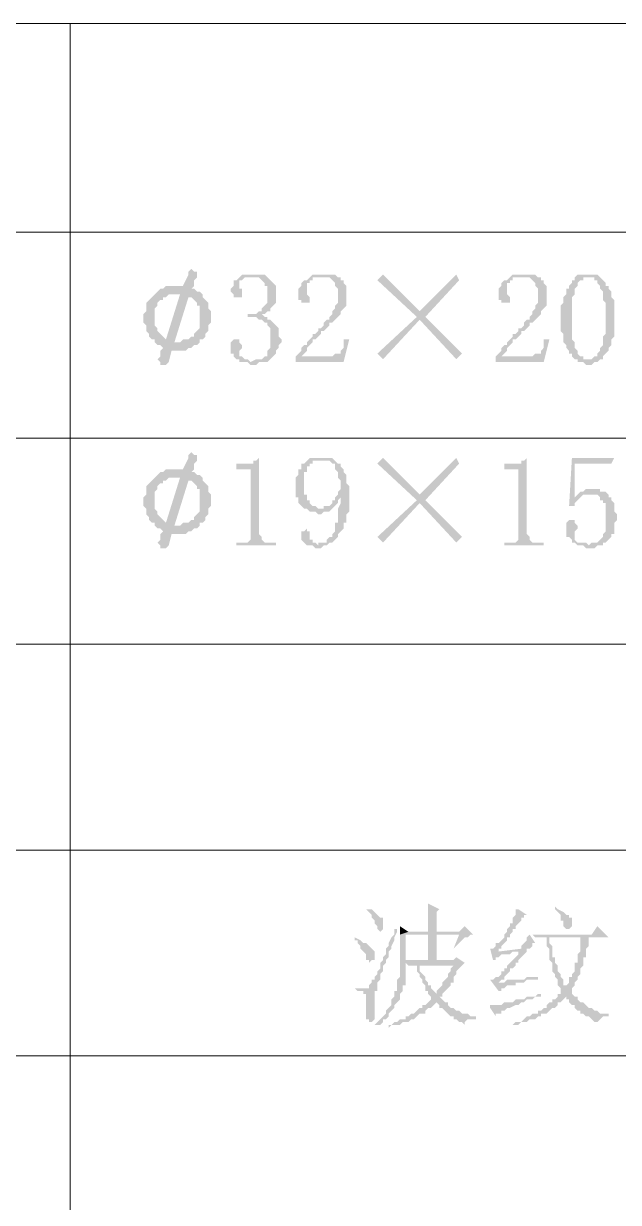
# Model space of a CAD drawing. Header units: millimetres. Extents: x 6 to 291, y 3 to 207.
# Drawn here: x 255.42 to 264.35, y 32.34 to 50.04 of the extents above; entities that cross this region are included whole.
import ezdxf

# ---------------------------------------------------------------- set-up
doc = ezdxf.new("R2010")
doc.units = ezdxf.units.MM

msp = doc.modelspace()

# ---------------------------------------------------------------- hatches: boundary and pattern name
h = msp.add_hatch(color=7)
h.dxf.hatch_style = 2
h.paths.add_polyline_path([(257.936944, 46.355), (257.89461, 46.312667), (257.89461, 46.270333), (257.809944, 46.101), (257.555944, 46.101), (257.51361, 46.058667), (257.471277, 46.058667), (257.428944, 46.016333), (257.38661, 45.974), (257.344277, 45.931667), (257.301944, 45.889333), (257.25961, 45.847), (257.25961, 45.72), (257.217277, 45.677667), (257.217277, 45.550667), (257.25961, 45.508333), (257.25961, 45.423667), (257.301944, 45.381333), (257.301944, 45.339), (257.344277, 45.296667), (257.555944, 45.296667), (257.51361, 45.339), (257.471277, 45.381333), (257.428944, 45.423667), (257.428944, 45.466), (257.38661, 45.508333), (257.38661, 45.635333), (257.38661, 45.762333), (257.428944, 45.804667), (257.428944, 45.847), (257.471277, 45.889333), (257.51361, 45.889333), (257.51361, 45.931667), (257.555944, 45.931667), (257.598277, 45.974), (257.725277, 45.974), (258.063944, 46.016333), (258.02161, 46.016333), (257.979277, 46.058667), (257.936944, 46.058667), (257.979277, 46.101), (257.979277, 46.185667), (258.02161, 46.228), (258.02161, 46.270333), (258.02161, 46.312667), (257.979277, 46.312667)])
h = msp.add_hatch(color=7)
h.dxf.hatch_style = 2
h.paths.add_polyline_path([(258.698944, 46.270333), (258.65661, 46.228), (258.614277, 46.185667), (258.571944, 46.185667), (258.571944, 46.101), (258.52961, 46.058667), (258.52961, 46.016333), (258.571944, 45.974), (258.571944, 45.931667), (258.698944, 45.931667), (258.698944, 46.016333), (258.698944, 46.058667), (258.65661, 46.058667), (258.65661, 46.143333), (258.65661, 46.185667), (258.698944, 46.185667), (258.741277, 46.228), (258.825944, 46.228)])
h = msp.add_hatch(color=7)
h.dxf.hatch_style = 2
h.paths.add_polyline_path([(258.868277, 46.270333), (258.698944, 46.270333), (258.825944, 46.228), (258.952944, 46.228), (258.995277, 46.185667), (259.03761, 46.143333), (259.03761, 46.101), (259.079944, 46.101), (259.079944, 45.847), (259.03761, 45.804667), (258.995277, 45.762333), (258.995277, 45.72), (258.952944, 45.72), (258.91061, 45.677667), (258.78361, 45.677667), (258.78361, 45.635333), (258.91061, 45.635333), (258.952944, 45.593), (258.995277, 45.593), (259.03761, 45.550667), (259.079944, 45.550667), (259.079944, 45.508333), (259.122277, 45.466), (259.122277, 45.423667), (259.122277, 45.169667), (259.079944, 45.127333), (259.079944, 45.042667), (259.03761, 45.042667), (258.995277, 45.000333), (258.91061, 45.000333), (258.825944, 44.958), (259.079944, 44.958), (259.122277, 45.000333), (259.16461, 45.042667), (259.206944, 45.085), (259.206944, 45.127333), (259.249277, 45.169667), (259.249277, 45.212), (259.29161, 45.254333), (259.29161, 45.296667), (259.249277, 45.339), (259.249277, 45.466), (259.206944, 45.508333), (259.16461, 45.550667), (259.122277, 45.593), (259.079944, 45.593), (259.079944, 45.635333), (259.03761, 45.635333), (258.995277, 45.677667), (259.03761, 45.677667), (259.079944, 45.72), (259.122277, 45.72), (259.122277, 45.762333), (259.16461, 45.804667), (259.206944, 45.847), (259.206944, 46.101), (259.16461, 46.143333), (259.122277, 46.185667), (259.079944, 46.228), (259.03761, 46.270333), (258.91061, 46.270333)])
h = msp.add_hatch(color=7)
h.dxf.hatch_style = 2
h.paths.add_polyline_path([(259.92661, 46.270333), (259.757277, 46.270333), (259.714944, 46.228), (260.011277, 46.228), (260.05361, 46.185667), (260.095944, 46.143333), (260.095944, 46.101), (260.138277, 46.058667), (260.138277, 45.847), (260.095944, 45.804667), (260.095944, 45.762333), (260.05361, 45.72), (260.05361, 45.677667), (260.011277, 45.635333), (260.011277, 45.593), (259.968944, 45.593), (259.92661, 45.550667), (259.92661, 45.508333), (259.884277, 45.466), (259.841944, 45.466), (259.841944, 45.423667), (259.79961, 45.381333), (259.757277, 45.381333), (259.757277, 45.339), (259.714944, 45.296667), (259.67261, 45.254333), (259.67261, 45.212), (259.630277, 45.212), (259.587944, 45.169667), (259.587944, 45.127333), (259.54561, 45.085), (259.503277, 45.042667), (259.587944, 45.042667), (259.630277, 45.085), (259.67261, 45.127333), (259.67261, 45.169667), (259.714944, 45.212), (259.757277, 45.254333), (259.757277, 45.296667), (259.79961, 45.296667), (259.841944, 45.339), (259.884277, 45.381333), (259.884277, 45.423667), (259.92661, 45.423667), (259.968944, 45.466), (260.011277, 45.508333), (260.011277, 45.550667), (260.05361, 45.550667), (260.095944, 45.593), (260.138277, 45.635333), (260.18061, 45.677667), (260.18061, 45.72), (260.222944, 45.762333), (260.265277, 45.804667), (260.265277, 45.974), (260.265277, 46.101), (260.222944, 46.143333), (260.222944, 46.185667), (260.18061, 46.185667), (260.18061, 46.228), (260.138277, 46.228), (260.095944, 46.270333), (259.968944, 46.270333)])
h = msp.add_hatch(color=7)
h.dxf.hatch_style = 2
h.paths.add_polyline_path([(259.714944, 46.228), (259.67261, 46.185667), (259.630277, 46.185667), (259.587944, 46.143333), (259.587944, 46.101), (259.54561, 46.058667), (259.54561, 45.889333), (259.587944, 45.889333), (259.587944, 45.847), (259.714944, 45.847), (259.714944, 45.931667), (259.67261, 45.974), (259.67261, 46.143333), (259.714944, 46.143333), (259.714944, 46.185667), (259.757277, 46.185667), (259.757277, 46.228), (259.884277, 46.228)])
h = msp.add_hatch(color=7)
h.dxf.hatch_style = 2
h.paths.add_polyline_path([(260.81561, 46.270333), (260.730944, 46.185667), (261.32361, 45.635333), (261.365944, 45.72)])
h = msp.add_hatch(color=7)
h.dxf.hatch_style = 2
h.paths.add_polyline_path([(261.916277, 46.270333), (261.365944, 45.72), (261.32361, 45.635333), (261.365944, 45.593), (261.916277, 45.000333), (262.000944, 45.085), (261.45061, 45.635333), (261.95861, 46.185667)])
h = msp.add_hatch(color=7)
h.dxf.hatch_style = 2
h.paths.add_polyline_path([(262.932277, 46.270333), (262.762944, 46.270333), (262.72061, 46.228), (263.016944, 46.228), (263.059277, 46.185667), (263.10161, 46.143333), (263.10161, 46.101), (263.143944, 46.058667), (263.143944, 45.847), (263.10161, 45.804667), (263.10161, 45.762333), (263.059277, 45.72), (263.059277, 45.677667), (263.016944, 45.635333), (263.016944, 45.593), (262.97461, 45.593), (262.932277, 45.550667), (262.932277, 45.508333), (262.889944, 45.466), (262.84761, 45.466), (262.84761, 45.423667), (262.805277, 45.381333), (262.762944, 45.381333), (262.762944, 45.339), (262.72061, 45.296667), (262.678277, 45.254333), (262.678277, 45.212), (262.635944, 45.212), (262.59361, 45.169667), (262.59361, 45.127333), (262.551277, 45.085), (262.508944, 45.042667), (262.59361, 45.042667), (262.635944, 45.085), (262.678277, 45.127333), (262.678277, 45.169667), (262.72061, 45.212), (262.762944, 45.254333), (262.762944, 45.296667), (262.805277, 45.296667), (262.84761, 45.339), (262.889944, 45.381333), (262.889944, 45.423667), (262.932277, 45.423667), (262.97461, 45.466), (263.016944, 45.508333), (263.016944, 45.550667), (263.059277, 45.550667), (263.10161, 45.593), (263.143944, 45.635333), (263.186277, 45.677667), (263.186277, 45.72), (263.22861, 45.762333), (263.270944, 45.804667), (263.270944, 45.974), (263.270944, 46.101), (263.22861, 46.143333), (263.22861, 46.185667), (263.186277, 46.185667), (263.186277, 46.228), (263.143944, 46.228), (263.10161, 46.270333), (262.97461, 46.270333)])
h = msp.add_hatch(color=7)
h.dxf.hatch_style = 2
h.paths.add_polyline_path([(262.72061, 46.228), (262.678277, 46.185667), (262.635944, 46.185667), (262.59361, 46.143333), (262.59361, 46.101), (262.551277, 46.058667), (262.551277, 45.889333), (262.59361, 45.889333), (262.59361, 45.847), (262.72061, 45.847), (262.72061, 45.931667), (262.678277, 45.974), (262.678277, 46.143333), (262.72061, 46.143333), (262.72061, 46.185667), (262.762944, 46.185667), (262.762944, 46.228), (262.889944, 46.228)])
h = msp.add_hatch(color=7)
h.dxf.hatch_style = 2
h.paths.add_polyline_path([(263.694277, 46.228), (263.694277, 46.185667), (263.651944, 46.185667), (263.651944, 46.143333), (263.60961, 46.101), (263.60961, 46.058667), (263.567277, 46.058667), (263.567277, 45.974), (263.524944, 45.931667), (263.524944, 45.889333), (263.524944, 45.847), (263.48261, 45.804667), (263.48261, 45.423667), (263.524944, 45.381333), (263.524944, 45.254333), (263.567277, 45.212), (263.567277, 45.169667), (263.60961, 45.127333), (263.60961, 45.085), (263.651944, 45.085), (263.651944, 45.042667), (263.694277, 45.000333), (263.73661, 45.000333), (263.73661, 44.958), (263.821277, 44.958), (263.86361, 44.915667), (263.948277, 44.915667), (263.99061, 44.958), (264.032944, 44.958), (264.075277, 45.000333), (263.821277, 45.000333), (263.821277, 45.042667), (263.778944, 45.042667), (263.73661, 45.085), (263.73661, 45.127333), (263.694277, 45.169667), (263.694277, 45.254333), (263.651944, 45.296667), (263.651944, 45.635333), (263.651944, 45.931667), (263.694277, 45.974), (263.694277, 46.016333), (263.694277, 46.058667), (263.73661, 46.101), (263.73661, 46.143333), (263.778944, 46.185667), (263.821277, 46.185667), (263.821277, 46.228), (263.905944, 46.228)])
h = msp.add_hatch(color=7)
h.dxf.hatch_style = 2
h.paths.add_polyline_path([(263.905944, 46.270333), (263.73661, 46.270333), (263.694277, 46.228), (263.99061, 46.228), (263.99061, 46.185667), (264.032944, 46.185667), (264.032944, 46.143333), (264.075277, 46.101), (264.075277, 46.058667), (264.11761, 46.016333), (264.11761, 45.931667), (264.11761, 45.889333), (264.159944, 45.847), (264.159944, 45.381333), (264.11761, 45.339), (264.11761, 45.212), (264.075277, 45.169667), (264.075277, 45.127333), (264.032944, 45.085), (264.032944, 45.042667), (263.99061, 45.042667), (263.948277, 45.000333), (263.905944, 45.000333), (264.11761, 45.000333), (264.11761, 45.042667), (264.159944, 45.085), (264.202277, 45.127333), (264.202277, 45.169667), (264.24461, 45.212), (264.24461, 45.296667), (264.286944, 45.339), (264.286944, 45.635333), (264.286944, 45.889333), (264.24461, 45.931667), (264.24461, 45.974), (264.24461, 46.016333), (264.202277, 46.058667), (264.202277, 46.101), (264.159944, 46.101), (264.159944, 46.143333), (264.11761, 46.185667), (264.075277, 46.228), (264.032944, 46.270333), (263.948277, 46.270333)])
h = msp.add_hatch(color=7)
h.dxf.hatch_style = 2
h.paths.add_polyline_path([(258.063944, 46.016333), (257.725277, 45.974), (257.76761, 45.974), (257.555944, 45.296667), (257.344277, 45.296667), (257.38661, 45.296667), (257.38661, 45.254333), (257.725277, 45.254333), (257.682944, 45.254333), (257.89461, 45.931667), (258.106277, 45.931667), (258.106277, 45.974)])
h = msp.add_hatch(color=7)
h.dxf.hatch_style = 2
h.paths.add_polyline_path([(257.725277, 46.101), (257.64061, 46.101), (257.809944, 46.101), (257.76761, 46.101)])
h = msp.add_hatch(color=7)
h.dxf.hatch_style = 2
h.paths.add_polyline_path([(258.106277, 45.931667), (257.89461, 45.931667), (257.936944, 45.931667), (257.979277, 45.889333), (258.02161, 45.847), (258.02161, 45.804667), (258.063944, 45.804667), (258.063944, 45.466), (258.02161, 45.423667), (257.979277, 45.381333), (257.979277, 45.339), (257.936944, 45.339), (257.89461, 45.296667), (257.809944, 45.296667), (257.76761, 45.254333), (257.38661, 45.254333), (257.428944, 45.212), (257.471277, 45.212), (257.51361, 45.169667), (257.471277, 45.127333), (257.471277, 45.042667), (257.428944, 45.000333), (257.471277, 44.958), (257.471277, 44.915667), (257.555944, 44.915667), (257.598277, 44.958), (257.64061, 45.127333), (257.852277, 45.127333), (257.89461, 45.169667), (257.936944, 45.169667), (257.979277, 45.212), (258.02161, 45.212), (258.063944, 45.254333), (258.063944, 45.296667), (258.106277, 45.296667), (258.14861, 45.339), (258.14861, 45.381333), (258.190944, 45.423667), (258.190944, 45.508333), (258.233277, 45.550667), (258.233277, 45.635333), (258.233277, 45.72), (258.190944, 45.762333), (258.190944, 45.847), (258.14861, 45.889333)])
h = msp.add_hatch(color=7)
h.dxf.hatch_style = 2
h.paths.add_polyline_path([(261.32361, 45.635333), (260.730944, 45.085), (260.81561, 45.000333), (261.365944, 45.593)])
h = msp.add_hatch(color=7)
h.dxf.hatch_style = 2
h.paths.add_polyline_path([(258.614277, 45.296667), (258.571944, 45.296667), (258.52961, 45.254333), (258.52961, 45.169667), (258.52961, 45.085), (258.571944, 45.085), (258.571944, 45.042667), (258.614277, 45.000333), (258.65661, 45.000333), (258.65661, 44.958), (258.78361, 44.958), (258.825944, 44.915667), (258.91061, 44.915667), (258.952944, 44.958), (259.079944, 44.958), (258.825944, 44.958), (258.78361, 45.000333), (258.741277, 45.000333), (258.698944, 45.042667), (258.65661, 45.042667), (258.65661, 45.085), (258.65661, 45.127333), (258.698944, 45.169667), (258.698944, 45.212), (258.65661, 45.254333), (258.65661, 45.296667)])
h = msp.add_hatch(color=7)
h.dxf.hatch_style = 2
h.paths.add_polyline_path([(260.30761, 45.296667), (260.222944, 45.296667), (260.222944, 45.169667), (260.18061, 45.127333), (260.18061, 45.085), (260.095944, 45.085), (260.05361, 45.042667), (259.503277, 45.042667), (259.503277, 44.958), (260.222944, 44.958)])
h = msp.add_hatch(color=7)
h.dxf.hatch_style = 2
h.paths.add_polyline_path([(263.313277, 45.296667), (263.22861, 45.296667), (263.22861, 45.169667), (263.186277, 45.127333), (263.186277, 45.085), (263.10161, 45.085), (263.059277, 45.042667), (262.508944, 45.042667), (262.508944, 44.958), (263.22861, 44.958)])
h = msp.add_hatch(color=7)
h.dxf.hatch_style = 2
h.paths.add_polyline_path([(257.809944, 45.127333), (257.64061, 45.127333), (257.76761, 45.127333)])
h = msp.add_hatch(color=7)
h.dxf.hatch_style = 2
h.paths.add_polyline_path([(257.936944, 43.603333), (257.89461, 43.561), (257.89461, 43.518667), (257.809944, 43.349333), (257.555944, 43.349333), (257.51361, 43.307), (257.471277, 43.307), (257.428944, 43.264667), (257.38661, 43.222333), (257.344277, 43.18), (257.301944, 43.137667), (257.25961, 43.095333), (257.25961, 42.968333), (257.217277, 42.926), (257.217277, 42.799), (257.25961, 42.756667), (257.25961, 42.672), (257.301944, 42.629667), (257.301944, 42.587333), (257.344277, 42.545), (257.555944, 42.545), (257.51361, 42.587333), (257.471277, 42.629667), (257.428944, 42.672), (257.428944, 42.714333), (257.38661, 42.756667), (257.38661, 42.883667), (257.38661, 43.010667), (257.428944, 43.053), (257.428944, 43.095333), (257.471277, 43.137667), (257.51361, 43.137667), (257.51361, 43.18), (257.555944, 43.18), (257.598277, 43.222333), (257.725277, 43.222333), (258.063944, 43.264667), (258.02161, 43.264667), (257.979277, 43.307), (257.936944, 43.307), (257.979277, 43.349333), (257.979277, 43.434), (258.02161, 43.476333), (258.02161, 43.518667), (258.02161, 43.561), (257.979277, 43.561)])
h = msp.add_hatch(color=7)
h.dxf.hatch_style = 2
h.paths.add_polyline_path([(257.725277, 43.349333), (257.64061, 43.349333), (257.809944, 43.349333), (257.76761, 43.349333)])
h = msp.add_hatch(color=7)
h.dxf.hatch_style = 2
h.paths.add_polyline_path([(258.952944, 43.518667), (258.91061, 43.476333), (258.868277, 43.476333), (258.868277, 43.434), (258.614277, 43.434), (258.614277, 43.349333), (258.825944, 43.349333), (258.825944, 42.291), (258.78361, 42.248667), (258.614277, 42.248667), (258.614277, 42.206333), (259.206944, 42.206333), (259.206944, 42.248667), (259.03761, 42.248667), (258.995277, 42.291), (258.995277, 42.333333), (258.952944, 42.375667)])
h = msp.add_hatch(color=7)
h.dxf.hatch_style = 2
h.paths.add_polyline_path([(259.884277, 43.518667), (259.714944, 43.518667), (259.67261, 43.476333), (259.630277, 43.434), (259.587944, 43.434), (259.587944, 43.349333), (259.54561, 43.349333), (259.54561, 43.264667), (259.503277, 43.222333), (259.503277, 43.095333), (259.503277, 42.926), (259.54561, 42.926), (259.54561, 42.841333), (259.587944, 42.799), (259.630277, 42.756667), (259.884277, 42.756667), (259.841944, 42.756667), (259.79961, 42.799), (259.757277, 42.799), (259.714944, 42.841333), (259.714944, 42.883667), (259.67261, 42.883667), (259.67261, 42.968333), (259.630277, 42.968333), (259.630277, 43.137667), (259.630277, 43.307), (259.67261, 43.307), (259.67261, 43.391667), (259.714944, 43.391667), (259.714944, 43.434), (259.757277, 43.434), (259.757277, 43.476333), (260.095944, 43.476333), (260.05361, 43.518667), (259.92661, 43.518667)])
h = msp.add_hatch(color=7)
h.dxf.hatch_style = 2
h.paths.add_polyline_path([(260.095944, 43.476333), (259.884277, 43.476333), (260.011277, 43.476333), (260.05361, 43.434), (260.095944, 43.434), (260.095944, 43.349333), (260.138277, 43.307), (260.138277, 43.222333), (260.18061, 43.18), (260.18061, 43.053), (260.138277, 43.010667), (260.138277, 42.968333), (260.095944, 42.926), (260.18061, 42.926), (260.18061, 42.841333), (260.138277, 42.756667), (260.138277, 42.545), (260.095944, 42.545), (260.095944, 42.418), (260.05361, 42.375667), (260.05361, 42.333333), (260.011277, 42.333333), (259.968944, 42.291), (259.968944, 42.248667), (259.841944, 42.248667), (259.841944, 42.206333), (259.67261, 42.206333), (259.757277, 42.206333), (259.79961, 42.164), (259.884277, 42.164), (259.92661, 42.206333), (259.968944, 42.206333), (260.011277, 42.248667), (260.05361, 42.248667), (260.095944, 42.291), (260.138277, 42.333333), (260.138277, 42.375667), (260.18061, 42.418), (260.222944, 42.460333), (260.222944, 42.545), (260.265277, 42.545), (260.265277, 42.672), (260.30761, 42.714333), (260.30761, 43.095333), (260.265277, 43.137667), (260.265277, 43.264667), (260.222944, 43.307), (260.222944, 43.349333), (260.18061, 43.391667), (260.18061, 43.434), (260.138277, 43.434)])
h = msp.add_hatch(color=7)
h.dxf.hatch_style = 2
h.paths.add_polyline_path([(260.81561, 43.518667), (260.730944, 43.434), (261.32361, 42.883667), (261.365944, 42.968333)])
h = msp.add_hatch(color=7)
h.dxf.hatch_style = 2
h.paths.add_polyline_path([(261.916277, 43.518667), (261.365944, 42.968333), (261.32361, 42.883667), (261.365944, 42.841333), (261.916277, 42.248667), (262.000944, 42.333333), (261.45061, 42.883667), (261.95861, 43.434)])
h = msp.add_hatch(color=7)
h.dxf.hatch_style = 2
h.paths.add_polyline_path([(262.97461, 43.518667), (262.932277, 43.476333), (262.889944, 43.476333), (262.889944, 43.434), (262.635944, 43.434), (262.635944, 43.349333), (262.84761, 43.349333), (262.84761, 42.291), (262.805277, 42.248667), (262.635944, 42.248667), (262.635944, 42.206333), (263.22861, 42.206333), (263.22861, 42.248667), (263.059277, 42.248667), (263.016944, 42.291), (263.016944, 42.333333), (262.97461, 42.375667)])
h = msp.add_hatch(color=7)
h.dxf.hatch_style = 2
h.paths.add_polyline_path([(264.286944, 43.518667), (263.651944, 43.518667), (263.60961, 42.799), (263.694277, 42.799), (263.694277, 42.841333), (263.73661, 42.883667), (263.694277, 42.883667), (263.694277, 43.434), (264.24461, 43.434)])
h = msp.add_hatch(color=7)
h.dxf.hatch_style = 2
h.paths.add_polyline_path([(258.063944, 43.264667), (257.725277, 43.222333), (257.76761, 43.222333), (257.555944, 42.545), (257.344277, 42.545), (257.38661, 42.545), (257.38661, 42.502667), (257.725277, 42.502667), (257.682944, 42.502667), (257.89461, 43.18), (258.106277, 43.18), (258.106277, 43.222333)])
h = msp.add_hatch(color=7)
h.dxf.hatch_style = 2
h.paths.add_polyline_path([(258.106277, 43.18), (257.89461, 43.18), (257.936944, 43.18), (257.979277, 43.137667), (258.02161, 43.095333), (258.02161, 43.053), (258.063944, 43.053), (258.063944, 42.714333), (258.02161, 42.672), (257.979277, 42.629667), (257.979277, 42.587333), (257.936944, 42.587333), (257.89461, 42.545), (257.809944, 42.545), (257.76761, 42.502667), (257.38661, 42.502667), (257.428944, 42.460333), (257.471277, 42.460333), (257.51361, 42.418), (257.471277, 42.375667), (257.471277, 42.291), (257.428944, 42.248667), (257.471277, 42.206333), (257.471277, 42.164), (257.555944, 42.164), (257.598277, 42.206333), (257.64061, 42.375667), (257.852277, 42.375667), (257.89461, 42.418), (257.936944, 42.418), (257.979277, 42.460333), (258.02161, 42.460333), (258.063944, 42.502667), (258.063944, 42.545), (258.106277, 42.545), (258.14861, 42.587333), (258.14861, 42.629667), (258.190944, 42.672), (258.190944, 42.756667), (258.233277, 42.799), (258.233277, 42.883667), (258.233277, 42.968333), (258.190944, 43.010667), (258.190944, 43.095333), (258.14861, 43.137667)])
h = msp.add_hatch(color=7)
h.dxf.hatch_style = 2
h.paths.add_polyline_path([(263.778944, 43.010667), (263.73661, 42.968333), (263.694277, 42.926), (263.694277, 42.883667), (263.73661, 42.883667), (263.778944, 42.926), (263.821277, 42.968333), (263.948277, 42.968333)])
h = msp.add_hatch(color=7)
h.dxf.hatch_style = 2
h.paths.add_polyline_path([(263.99061, 43.053), (263.86361, 43.053), (263.821277, 43.010667), (263.778944, 43.010667), (263.948277, 42.968333), (264.032944, 42.968333), (264.075277, 42.926), (264.075277, 42.883667), (264.11761, 42.883667), (264.11761, 42.841333), (264.159944, 42.841333), (264.159944, 42.418), (264.11761, 42.375667), (264.11761, 42.333333), (264.075277, 42.291), (264.032944, 42.248667), (263.948277, 42.248667), (263.905944, 42.206333), (263.73661, 42.206333), (263.821277, 42.206333), (263.86361, 42.164), (263.99061, 42.164), (264.032944, 42.206333), (264.11761, 42.206333), (264.11761, 42.248667), (264.159944, 42.248667), (264.202277, 42.291), (264.24461, 42.333333), (264.24461, 42.375667), (264.286944, 42.375667), (264.286944, 42.545), (264.329277, 42.587333), (264.329277, 42.629667), (264.329277, 42.672), (264.286944, 42.714333), (264.286944, 42.841333), (264.24461, 42.883667), (264.24461, 42.926), (264.202277, 42.926), (264.202277, 42.968333), (264.159944, 43.010667), (264.075277, 43.010667), (264.075277, 43.053), (264.032944, 43.053)])
h = msp.add_hatch(color=7)
h.dxf.hatch_style = 2
h.paths.add_polyline_path([(260.095944, 42.926), (260.095944, 42.883667), (260.05361, 42.883667), (260.05361, 42.841333), (260.011277, 42.799), (259.92661, 42.799), (259.92661, 42.756667), (259.630277, 42.756667), (259.67261, 42.756667), (259.714944, 42.714333), (259.79961, 42.714333), (259.841944, 42.672), (259.884277, 42.672), (259.92661, 42.714333), (260.011277, 42.714333), (260.05361, 42.756667), (260.095944, 42.799), (260.138277, 42.841333), (260.138277, 42.883667), (260.18061, 42.926)])
h = msp.add_hatch(color=7)
h.dxf.hatch_style = 2
h.paths.add_polyline_path([(261.32361, 42.883667), (260.730944, 42.333333), (260.81561, 42.248667), (261.365944, 42.841333)])
h = msp.add_hatch(color=7)
h.dxf.hatch_style = 2
h.paths.add_polyline_path([(263.651944, 42.587333), (263.60961, 42.587333), (263.567277, 42.545), (263.567277, 42.460333), (263.567277, 42.333333), (263.60961, 42.333333), (263.651944, 42.291), (263.651944, 42.248667), (263.694277, 42.248667), (263.73661, 42.206333), (263.905944, 42.206333), (263.86361, 42.248667), (263.73661, 42.248667), (263.694277, 42.291), (263.694277, 42.333333), (263.694277, 42.418), (263.73661, 42.460333), (263.73661, 42.502667), (263.694277, 42.545), (263.694277, 42.587333)])
h = msp.add_hatch(color=7)
h.dxf.hatch_style = 2
h.paths.add_polyline_path([(257.809944, 42.375667), (257.64061, 42.375667), (257.76761, 42.375667)])
h = msp.add_hatch(color=7)
h.dxf.hatch_style = 2
h.paths.add_polyline_path([(259.67261, 42.460333), (259.630277, 42.418), (259.587944, 42.418), (259.587944, 42.333333), (259.587944, 42.291), (259.630277, 42.248667), (259.67261, 42.206333), (259.841944, 42.206333), (259.79961, 42.248667), (259.757277, 42.248667), (259.757277, 42.291), (259.714944, 42.291), (259.714944, 42.333333), (259.714944, 42.418), (259.67261, 42.418)])
h = msp.add_hatch(color=7)
h.dxf.hatch_style = 2
h.paths.add_polyline_path([(261.492944, 36.83), (261.492944, 36.745333), (261.492944, 36.406667), (261.619944, 36.406667), (261.619944, 36.703), (261.662277, 36.745333)])
h = msp.add_hatch(color=7)
h.dxf.hatch_style = 2
h.paths.add_polyline_path([(260.56161, 36.745333), (260.603944, 36.703), (260.646277, 36.660667), (260.646277, 36.618333), (260.68861, 36.576), (260.68861, 36.533667), (260.730944, 36.491333), (260.730944, 36.449), (260.773277, 36.406667), (260.81561, 36.449), (260.81561, 36.576), (260.81561, 36.618333), (260.773277, 36.618333), (260.730944, 36.660667), (260.68861, 36.703), (260.646277, 36.745333)])
h = msp.add_hatch(color=7)
h.dxf.hatch_style = 2
h.paths.add_polyline_path([(262.84761, 36.745333), (262.805277, 36.745333), (262.805277, 36.660667), (262.762944, 36.618333), (262.762944, 36.533667), (262.72061, 36.533667), (262.72061, 36.491333), (262.678277, 36.449), (262.678277, 36.406667), (262.635944, 36.364333), (262.635944, 36.322), (262.59361, 36.279667), (262.551277, 36.237333), (262.508944, 36.237333), (262.508944, 36.195), (262.46661, 36.152667), (262.424277, 36.152667), (262.46661, 35.983333), (262.508944, 35.983333), (262.508944, 36.025667), (262.551277, 36.025667), (262.59361, 36.068), (262.72061, 36.068), (262.762944, 36.110333), (262.84761, 36.110333), (262.551277, 36.110333), (262.551277, 36.152667), (262.59361, 36.152667), (262.59361, 36.195), (262.635944, 36.237333), (262.678277, 36.279667), (262.678277, 36.322), (262.72061, 36.322), (262.72061, 36.364333), (262.762944, 36.406667), (262.762944, 36.449), (262.805277, 36.449), (262.805277, 36.491333), (262.84761, 36.533667), (262.889944, 36.576), (262.889944, 36.618333), (262.932277, 36.618333), (262.932277, 36.660667), (262.97461, 36.660667)])
h = msp.add_hatch(color=7)
h.dxf.hatch_style = 2
h.paths.add_polyline_path([(263.397944, 36.787667), (263.397944, 36.745333), (263.440277, 36.703), (263.48261, 36.660667), (263.48261, 36.576), (263.524944, 36.576), (263.524944, 36.491333), (263.567277, 36.449), (263.60961, 36.449), (263.651944, 36.491333), (263.651944, 36.533667), (263.651944, 36.618333), (263.60961, 36.618333), (263.60961, 36.660667), (263.567277, 36.660667), (263.524944, 36.703), (263.440277, 36.745333)])
h = msp.add_hatch(color=7)
h.dxf.hatch_style = 2
h.paths.add_polyline_path([(261.027277, 36.449), (260.984944, 36.449), (260.984944, 36.364333), (260.94261, 36.322), (260.900277, 36.237333), (260.900277, 36.195), (260.857944, 36.152667), (260.857944, 36.068), (260.81561, 36.025667), (260.81561, 35.983333), (260.773277, 35.941), (260.773277, 35.856333), (260.730944, 35.814), (260.730944, 35.771667), (260.68861, 35.729333), (260.68861, 35.687), (260.646277, 35.687), (260.646277, 35.644667), (260.603944, 35.602333), (260.603944, 35.56), (260.519277, 35.56), (260.730944, 35.56), (260.730944, 35.602333), (260.730944, 35.644667), (260.773277, 35.687), (260.773277, 35.729333), (260.773277, 35.771667), (260.81561, 35.814), (260.81561, 35.898667), (260.857944, 35.941), (260.857944, 35.983333), (260.900277, 36.025667), (260.900277, 36.110333), (260.94261, 36.152667), (260.94261, 36.195), (260.984944, 36.279667), (260.984944, 36.322), (261.027277, 36.406667)])
h = msp.add_hatch(color=7)
h.dxf.hatch_style = 2
h.paths.add_polyline_path([(262.043277, 36.491333), (261.95861, 36.406667), (261.19661, 36.406667), (261.06961, 36.364333), (261.06961, 36.322), (261.06961, 35.729333), (261.027277, 35.687), (261.027277, 35.517667), (260.984944, 35.517667), (260.984944, 35.433), (260.94261, 35.390667), (260.94261, 35.306), (260.900277, 35.263667), (260.857944, 35.221333), (260.857944, 35.179), (260.81561, 35.136667), (260.773277, 35.094333), (260.730944, 35.052), (260.68861, 35.009667), (260.773277, 35.009667), (260.81561, 35.052), (260.81561, 35.094333), (260.857944, 35.094333), (260.900277, 35.136667), (260.900277, 35.179), (260.94261, 35.221333), (260.984944, 35.263667), (260.984944, 35.306), (261.027277, 35.348333), (261.06961, 35.390667), (261.06961, 35.433), (261.06961, 35.475333), (261.111944, 35.517667), (261.111944, 35.602333), (261.154277, 35.602333), (261.154277, 36.364333), (262.170277, 36.364333)])
h = msp.add_hatch(color=7)
h.dxf.hatch_style = 2
h.paths.add_polyline_path([(261.06961, 36.491333), (261.06961, 36.364333), (261.19661, 36.406667)])
h = msp.add_hatch(color=7)
h.dxf.hatch_style = 2
h.paths.add_polyline_path([(264.032944, 36.491333), (263.948277, 36.364333), (263.059277, 36.364333), (263.10161, 36.322), (264.202277, 36.322)])
h = msp.add_hatch(color=7)
h.dxf.hatch_style = 2
h.paths.add_polyline_path([(260.392277, 36.322), (260.392277, 36.279667), (260.43461, 36.279667), (260.43461, 36.237333), (260.476944, 36.195), (260.476944, 36.152667), (260.519277, 36.110333), (260.56161, 36.068), (260.56161, 35.983333), (260.603944, 35.983333), (260.603944, 35.941), (260.646277, 35.983333), (260.68861, 35.983333), (260.68861, 36.110333), (260.646277, 36.152667), (260.603944, 36.195), (260.56161, 36.237333), (260.519277, 36.237333), (260.476944, 36.279667)])
h = msp.add_hatch(color=7)
h.dxf.hatch_style = 2
h.paths.add_polyline_path([(261.619944, 35.983333), (261.619944, 36.364333), (261.492944, 36.364333), (261.492944, 35.983333)])
h = msp.add_hatch(color=7)
h.dxf.hatch_style = 2
h.paths.add_polyline_path([(262.170277, 36.364333), (261.95861, 36.364333), (261.873944, 36.152667), (261.916277, 36.195), (261.95861, 36.237333), (262.000944, 36.279667), (262.043277, 36.322), (262.08561, 36.322), (262.127944, 36.364333)])
h = msp.add_hatch(color=7)
h.dxf.hatch_style = 2
h.paths.add_polyline_path([(263.016944, 36.364333), (262.97461, 36.322), (262.97461, 36.279667), (262.932277, 36.237333), (262.889944, 36.195), (262.889944, 36.152667), (262.551277, 36.110333), (262.84761, 36.110333), (262.84761, 36.068), (262.805277, 36.025667), (262.762944, 35.983333), (262.72061, 35.941), (262.678277, 35.898667), (262.678277, 35.856333), (262.635944, 35.856333), (262.635944, 35.814), (262.59361, 35.814), (262.59361, 35.771667), (262.551277, 35.729333), (262.508944, 35.729333), (262.46661, 35.687), (262.424277, 35.687), (262.551277, 35.517667), (262.59361, 35.517667), (262.59361, 35.56), (262.635944, 35.56), (262.678277, 35.602333), (262.805277, 35.602333), (262.805277, 35.644667), (262.889944, 35.644667), (262.551277, 35.644667), (262.59361, 35.687), (262.635944, 35.687), (262.635944, 35.729333), (262.678277, 35.771667), (262.72061, 35.814), (262.72061, 35.856333), (262.762944, 35.856333), (262.805277, 35.898667), (262.805277, 35.941), (262.84761, 35.941), (262.84761, 35.983333), (262.889944, 36.025667), (262.932277, 36.068), (262.97461, 36.110333), (262.97461, 36.152667), (263.016944, 36.152667), (263.059277, 36.195), (263.059277, 36.237333), (263.10161, 36.237333)])
h = msp.add_hatch(color=7)
h.dxf.hatch_style = 2
h.paths.add_polyline_path([(263.270944, 36.322), (263.270944, 36.195), (263.313277, 36.152667), (263.313277, 35.983333), (263.35561, 35.941), (263.35561, 35.814), (263.397944, 35.771667), (263.397944, 35.729333), (263.440277, 35.687), (263.440277, 35.602333), (263.48261, 35.56), (263.567277, 35.602333), (263.524944, 35.602333), (263.524944, 35.687), (263.48261, 35.729333), (263.48261, 35.771667), (263.440277, 35.814), (263.440277, 35.898667), (263.397944, 35.941), (263.397944, 36.025667), (263.35561, 36.025667), (263.35561, 36.195), (263.313277, 36.237333), (263.313277, 36.322), (263.778944, 36.322)])
h = msp.add_hatch(color=7)
h.dxf.hatch_style = 2
h.paths.add_polyline_path([(263.905944, 36.322), (263.270944, 36.322), (263.778944, 36.322), (263.778944, 36.110333), (263.73661, 36.068), (263.73661, 35.941), (263.694277, 35.941), (263.694277, 35.814), (263.651944, 35.771667), (263.651944, 35.729333), (263.60961, 35.729333), (263.60961, 35.644667), (263.567277, 35.602333), (263.48261, 35.56), (263.48261, 35.475333), (263.440277, 35.475333), (263.440277, 35.433), (263.567277, 35.433), (263.567277, 35.390667), (263.60961, 35.390667), (263.60961, 35.348333), (263.651944, 35.306), (263.694277, 35.306), (263.694277, 35.263667), (263.73661, 35.221333), (263.778944, 35.221333), (263.778944, 35.179), (263.821277, 35.179), (263.86361, 35.136667), (264.202277, 35.136667), (264.202277, 35.179), (264.075277, 35.179), (264.032944, 35.221333), (263.99061, 35.221333), (263.948277, 35.263667), (263.905944, 35.263667), (263.86361, 35.306), (263.821277, 35.348333), (263.778944, 35.348333), (263.73661, 35.390667), (263.73661, 35.433), (263.694277, 35.433), (263.651944, 35.475333), (263.651944, 35.517667), (263.651944, 35.56), (263.694277, 35.602333), (263.694277, 35.644667), (263.73661, 35.687), (263.73661, 35.729333), (263.778944, 35.771667), (263.778944, 35.856333), (263.821277, 35.898667), (263.821277, 36.025667), (263.86361, 36.025667), (263.86361, 36.152667), (263.905944, 36.195), (263.905944, 36.279667)])
h = msp.add_hatch(color=7)
h.dxf.hatch_style = 2
h.paths.add_polyline_path([(261.916277, 36.025667), (261.873944, 35.983333), (261.154277, 35.983333), (261.154277, 35.941), (261.19661, 35.898667), (261.873944, 35.898667), (262.043277, 35.941)])
h = msp.add_hatch(color=7)
h.dxf.hatch_style = 2
h.paths.add_polyline_path([(262.043277, 35.941), (261.873944, 35.898667), (261.83161, 35.856333), (261.83161, 35.814), (261.789277, 35.771667), (261.789277, 35.729333), (261.746944, 35.687), (261.70461, 35.644667), (261.70461, 35.602333), (261.662277, 35.56), (261.619944, 35.517667), (261.619944, 35.475333), (261.492944, 35.475333), (261.535277, 35.433), (261.535277, 35.390667), (261.492944, 35.348333), (261.619944, 35.348333), (261.662277, 35.306), (261.662277, 35.263667), (261.70461, 35.263667), (261.746944, 35.221333), (261.789277, 35.179), (261.83161, 35.136667), (261.873944, 35.136667), (261.873944, 35.094333), (261.916277, 35.094333), (261.95861, 35.052), (262.000944, 35.052), (262.043277, 35.009667), (262.043277, 35.052), (262.08561, 35.094333), (262.21261, 35.094333), (262.21261, 35.136667), (262.127944, 35.136667), (262.08561, 35.179), (262.000944, 35.179), (261.95861, 35.221333), (261.916277, 35.221333), (261.873944, 35.263667), (261.83161, 35.263667), (261.789277, 35.306), (261.789277, 35.348333), (261.746944, 35.348333), (261.70461, 35.390667), (261.662277, 35.433), (261.70461, 35.433), (261.70461, 35.475333), (261.746944, 35.517667), (261.789277, 35.56), (261.83161, 35.602333), (261.83161, 35.644667), (261.873944, 35.644667), (261.873944, 35.729333), (261.916277, 35.771667), (261.916277, 35.814), (261.95861, 35.856333)])
h = msp.add_hatch(color=7)
h.dxf.hatch_style = 2
h.paths.add_polyline_path([(261.365944, 35.898667), (261.32361, 35.898667), (261.32361, 35.814), (261.365944, 35.771667), (261.365944, 35.729333), (261.408277, 35.687), (261.408277, 35.644667), (261.45061, 35.602333), (261.45061, 35.517667), (261.492944, 35.517667), (261.492944, 35.475333), (261.619944, 35.475333), (261.57761, 35.517667), (261.535277, 35.56), (261.535277, 35.602333), (261.492944, 35.602333), (261.492944, 35.644667), (261.45061, 35.687), (261.45061, 35.729333), (261.408277, 35.771667), (261.365944, 35.814), (261.365944, 35.856333)])
h = msp.add_hatch(color=7)
h.dxf.hatch_style = 2
h.paths.add_polyline_path([(263.143944, 35.729333), (262.97461, 35.729333), (262.932277, 35.687), (262.678277, 35.687), (262.635944, 35.644667), (262.551277, 35.644667), (262.932277, 35.644667), (262.97461, 35.687), (263.143944, 35.687)])
h = msp.add_hatch(color=7)
h.dxf.hatch_style = 2
h.paths.add_polyline_path([(260.392277, 35.56), (260.43461, 35.517667), (260.519277, 35.517667), (260.519277, 35.475333), (260.56161, 35.475333), (260.56161, 35.390667), (260.56161, 35.263667), (260.56161, 35.094333), (260.603944, 35.094333), (260.603944, 35.052), (260.646277, 35.052), (260.68861, 35.094333), (260.68861, 35.136667), (260.68861, 35.306), (260.68861, 35.517667), (260.730944, 35.517667), (260.730944, 35.56), (260.43461, 35.56)])
h = msp.add_hatch(color=7)
h.dxf.hatch_style = 2
h.paths.add_polyline_path([(263.186277, 35.475333), (263.143944, 35.475333), (263.10161, 35.433), (262.97461, 35.433), (262.932277, 35.390667), (262.805277, 35.390667), (262.762944, 35.348333), (262.635944, 35.348333), (262.59361, 35.306), (262.424277, 35.306), (262.424277, 35.263667), (262.508944, 35.136667), (262.508944, 35.179), (262.59361, 35.179), (262.59361, 35.221333), (262.635944, 35.221333), (262.678277, 35.263667), (262.72061, 35.263667), (262.805277, 35.306), (262.84761, 35.306), (262.889944, 35.348333), (262.932277, 35.348333), (262.97461, 35.390667), (263.059277, 35.390667), (263.10161, 35.433), (263.186277, 35.433)])
h = msp.add_hatch(color=7)
h.dxf.hatch_style = 2
h.paths.add_polyline_path([(263.440277, 35.433), (263.397944, 35.390667), (263.35561, 35.390667), (263.35561, 35.348333), (263.313277, 35.348333), (263.270944, 35.306), (263.270944, 35.263667), (263.22861, 35.263667), (263.186277, 35.221333), (263.143944, 35.221333), (263.143944, 35.179), (263.059277, 35.179), (263.016944, 35.136667), (262.97461, 35.136667), (262.932277, 35.094333), (262.889944, 35.052), (262.805277, 35.052), (262.762944, 35.009667), (262.84761, 35.009667), (262.889944, 35.052), (262.97461, 35.052), (263.016944, 35.094333), (263.10161, 35.094333), (263.143944, 35.136667), (263.186277, 35.136667), (263.186277, 35.179), (263.270944, 35.179), (263.313277, 35.221333), (263.35561, 35.263667), (263.397944, 35.263667), (263.440277, 35.306), (263.440277, 35.348333), (263.48261, 35.348333), (263.524944, 35.390667), (263.567277, 35.433)])
h = msp.add_hatch(color=7)
h.dxf.hatch_style = 2
h.paths.add_polyline_path([(261.492944, 35.348333), (261.45061, 35.306), (261.408277, 35.306), (261.408277, 35.263667), (261.365944, 35.263667), (261.32361, 35.221333), (261.281277, 35.179), (261.238944, 35.179), (261.19661, 35.136667), (261.154277, 35.136667), (261.154277, 35.094333), (261.06961, 35.094333), (261.027277, 35.052), (260.984944, 35.052), (260.94261, 35.009667), (260.900277, 35.009667), (260.900277, 34.967333), (260.94261, 35.009667), (261.06961, 35.009667), (261.111944, 35.052), (261.19661, 35.052), (261.238944, 35.094333), (261.281277, 35.094333), (261.32361, 35.136667), (261.365944, 35.179), (261.45061, 35.179), (261.45061, 35.221333), (261.492944, 35.263667), (261.535277, 35.263667), (261.57761, 35.306), (261.619944, 35.348333)])
h = msp.add_hatch(color=7)
h.dxf.hatch_style = 2
h.paths.add_polyline_path([(263.86361, 35.136667), (263.905944, 35.136667), (263.948277, 35.094333), (263.99061, 35.052), (264.032944, 35.052), (264.075277, 35.094333), (264.11761, 35.136667), (264.159944, 35.136667)])

# ---------------------------------------------------------------- linework, layer by layer
at = {"color": 7, "lineweight": 0}
for points in [[(215.053192, 50.038), (287.10461, 50.038)], [(256.11661, 50.038), (256.11661, 28.321)], [(215.053192, 46.905333), (287.10461, 46.905333)], [(215.053192, 43.815), (287.10461, 43.815)], [(215.053192, 40.724667), (287.10461, 40.724667)], [(215.053192, 37.634333), (287.10461, 37.634333)], [(215.053192, 34.544), (287.10461, 34.544)]]:
    msp.add_lwpolyline(points, dxfattribs=at)

doc.saveas('drawing.dxf')
